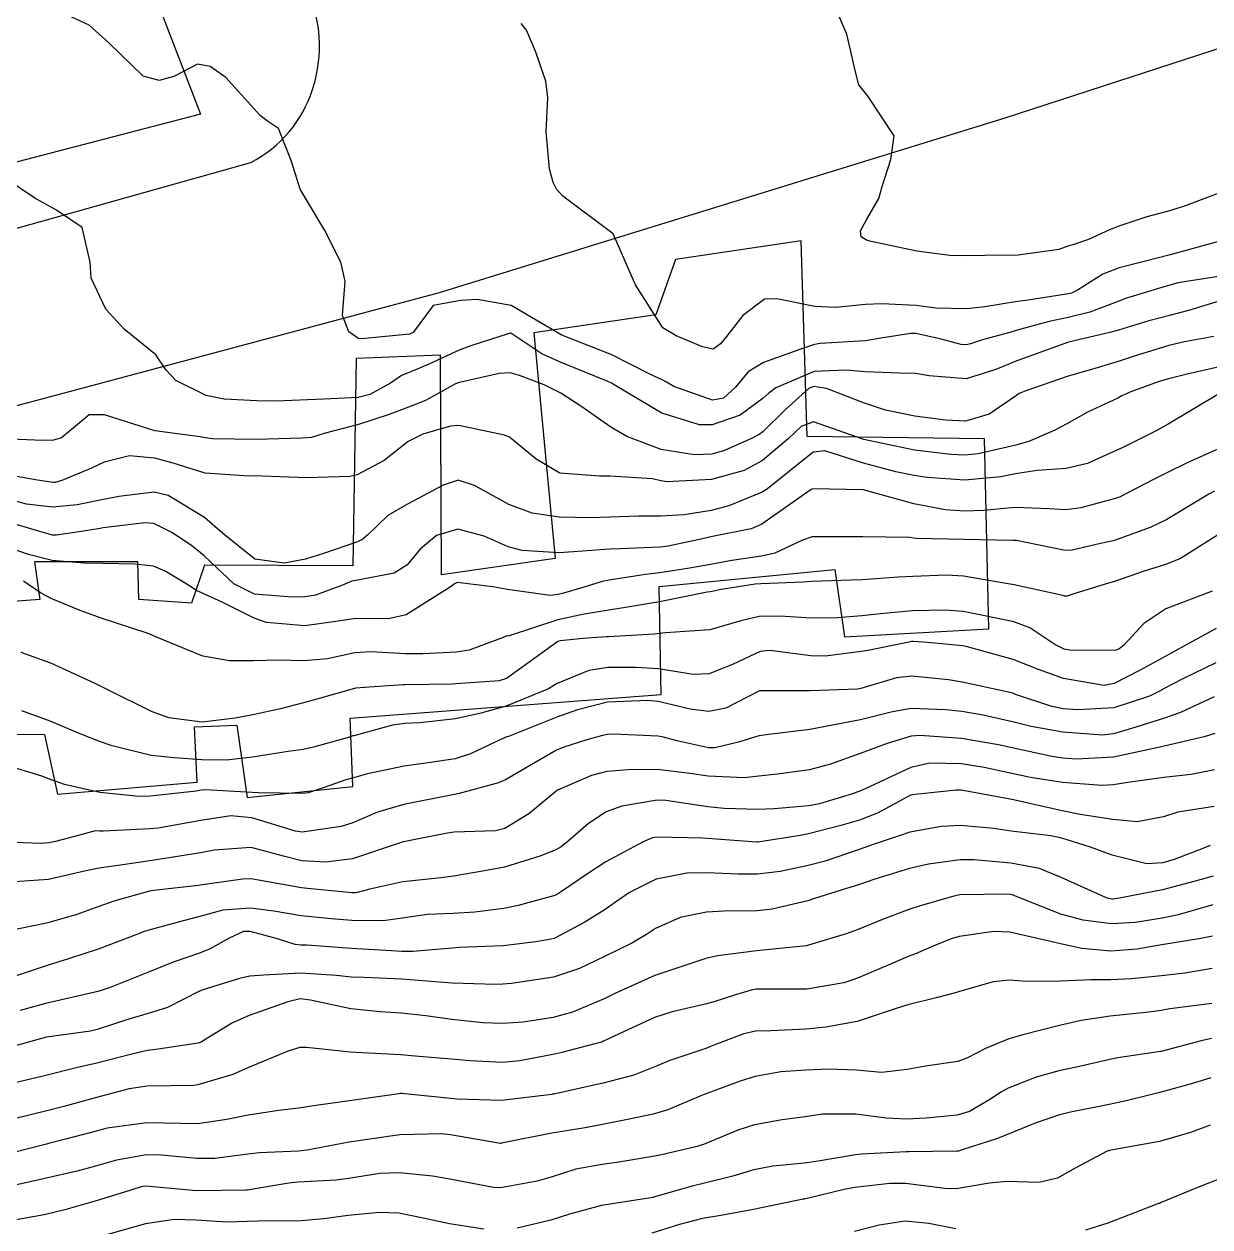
# Model space of a CAD drawing. Header units: metres. Extents: x 307586 to 320046, y 7427249 to 7434250.
# Drawn here: x 319662.25 to 319709.09, y 7429196.4 to 7429243.92 of the extents above; entities that cross this region are included whole.
import ezdxf

# ---------------------------------------------------------------- set-up
doc = ezdxf.new("R2010")
doc.units = ezdxf.units.M
doc.header["$MEASUREMENT"] = 0
for name, color, linetype in [('Curvas de Nivel 1m', 11, 'Continuous'), ('Curvas de Nivel 5m', 15, 'Continuous'), ('Edificações', 30, 'Continuous'), ('Vias Primárias', 230, 'Continuous')]:
    doc.layers.add(name, color=color, linetype=linetype)

msp = doc.modelspace()

# ---------------------------------------------------------------- linework, layer by layer
at = {"layer": 'Curvas de Nivel 1m', "flags": 128}
for points, elevation in [([(319709.552, 7429237.284), (319708.155, 7429236.75), (319707.541, 7429236.55), (319706.603, 7429236.308), (319705.528, 7429235.948), (319705.13, 7429235.791), (319704.299, 7429235.402), (319703.713, 7429235.216), (319703.52, 7429235.152), (319703.118, 7429235.015), (319701.516, 7429234.795), (319700.196, 7429234.773), (319699.516, 7429234.758), (319698.817, 7429234.772), (319697.518, 7429234.95), (319695.705, 7429235.325), (319695.522, 7429235.379), (319695.315, 7429235.512), (319695.286, 7429235.752), (319695.53, 7429236.191), (319696.013, 7429237.03), (319696.149, 7429237.504), (319696.494, 7429238.565), (319696.615, 7429239.5), (319695.588, 7429241.059), (319695.223, 7429241.514), (319695.088, 7429242.028), (319694.746, 7429243.519), (319694.073, 7429245.091)], 873), ([(319709.509, 7429233.955), (319707.843, 7429233.701), (319707.505, 7429233.607), (319707.32, 7429233.556), (319706.751, 7429233.378), (319705.798, 7429233.088), (319705.497, 7429232.975), (319704.351, 7429232.541), (319703.487, 7429232.323), (319702.739, 7429232.167), (319701.479, 7429231.82), (319701.182, 7429231.739), (319700.145, 7429231.453), (319699.64, 7429231.289), (319699.471, 7429231.244), (319699.272, 7429231.264), (319698.473, 7429231.475), (319697.476, 7429231.691), (319697.272, 7429231.696), (319696.091, 7429231.504), (319695.568, 7429231.413), (319695.472, 7429231.404), (319693.696, 7429231.302), (319693.47, 7429231.257), (319693.042, 7429231.11), (319691.463, 7429230.555), (319690.848, 7429230.177), (319690.356, 7429229.571), (319689.885, 7429229.136), (319689.445, 7429229.063), (319687.914, 7429229.603), (319687.621, 7429229.774), (319687.455, 7429229.858), (319686.993, 7429230.08), (319685.465, 7429230.856), (319683.489, 7429231.633), (319683.473, 7429231.638), (319681.49, 7429232.807), (319680.145, 7429233.042), (319679.492, 7429233.002), (319678.407, 7429232.799), (319677.621, 7429231.728), (319677.472, 7429231.662), (319675.724, 7429231.494), (319675.47, 7429231.489), (319675.076, 7429231.754), (319674.831, 7429232.408), (319674.934, 7429233.756), (319674.759, 7429234.509), (319674.138, 7429235.764), (319673.533, 7429236.775), (319673.161, 7429237.397), (319673.034, 7429237.778), (319672.807, 7429238.528), (319672.308, 7429239.789), (319671.865, 7429240.085), (319671.578, 7429240.312), (319670.216, 7429241.814), (319669.599, 7429242.248), (319669.1, 7429242.328), (319668.17, 7429241.841), (319667.591, 7429241.694), (319666.951, 7429241.856), (319665.606, 7429243.179), (319664.823, 7429243.878), (319663.621, 7429244.426)], 871), ([(319709.483, 7429235.341), (319707.517, 7429234.801), (319706.386, 7429234.509), (319705.512, 7429234.284), (319704.863, 7429234.043), (319703.858, 7429233.406), (319703.625, 7429233.285), (319703.501, 7429233.256), (319701.914, 7429233.016), (319701.496, 7429232.952), (319700.196, 7429232.749), (319699.491, 7429232.666), (319698.268, 7429232.701), (319697.492, 7429232.795), (319696.128, 7429232.869), (319695.493, 7429232.835), (319694.296, 7429232.717), (319693.491, 7429232.764), (319691.983, 7429233.066), (319691.495, 7429233.045), (319690.643, 7429232.411), (319690.001, 7429231.575), (319689.76, 7429231.287), (319689.468, 7429231.069), (319689.052, 7429231.169), (319688.003, 7429231.602), (319687.478, 7429231.917), (319686.402, 7429233.621), (319685.523, 7429235.63), (319683.538, 7429237.117), (319683.276, 7429237.39), (319683.151, 7429237.656), (319683.011, 7429238.199), (319682.874, 7429239.66), (319682.934, 7429241.007), (319682.864, 7429241.661), (319682.467, 7429242.811), (319682.1, 7429243.673), (319681.885, 7429243.935)], 872), ([(319709.243, 7429231.576), (319708.082, 7429231.361), (319707.471, 7429231.222), (319706.066, 7429230.785), (319705.465, 7429230.59), (319704.547, 7429230.314), (319703.459, 7429229.99), (319701.815, 7429229.435), (319701.563, 7429229.327), (319701.45, 7429229.249), (319700.377, 7429228.513), (319699.435, 7429228.233), (319698.641, 7429228.266), (319697.437, 7429228.431), (319696.28, 7429228.661), (319695.444, 7429228.948), (319693.947, 7429229.525), (319693.454, 7429229.601), (319693.259, 7429229.533), (319692.312, 7429228.675), (319691.427, 7429227.806), (319691.285, 7429227.702), (319691.005, 7429227.564), (319689.917, 7429227.076), (319689.416, 7429226.933), (319688.73, 7429226.905), (319687.418, 7429227.112), (319686.058, 7429227.624), (319685.428, 7429227.996), (319684.281, 7429228.801), (319683.448, 7429229.342), (319682.79, 7429229.66), (319681.822, 7429230.04), (319681.457, 7429230.138), (319681.023, 7429230.118), (319679.454, 7429229.765), (319679.298, 7429229.702), (319678.111, 7429229.052), (319677.439, 7429228.781), (319676.675, 7429228.497), (319675.428, 7429228.083), (319675.158, 7429228.021), (319674.15, 7429227.763), (319673.602, 7429227.588), (319673.421, 7429227.567), (319673.209, 7429227.562), (319671.42, 7429227.509), (319669.701, 7429227.536), (319669.42, 7429227.569), (319669.204, 7429227.606), (319667.423, 7429227.85), (319665.432, 7429228.479), (319664.822, 7429228.486), (319664.115, 7429227.883), (319663.731, 7429227.576), (319663.419, 7429227.487), (319662.99, 7429227.468), (319661.419, 7429227.53)], 869), ([(319709.463, 7429230.374), (319708.189, 7429230.088), (319707.458, 7429229.898), (319707.05, 7429229.781), (319705.97, 7429229.385), (319705.614, 7429229.226), (319705.449, 7429229.144), (319704.259, 7429228.584), (319703.434, 7429228.131), (319702.97, 7429227.876), (319701.941, 7429227.432), (319701.421, 7429227.282), (319699.932, 7429226.941), (319699.417, 7429226.885), (319698.859, 7429226.91), (319697.419, 7429227.086), (319695.423, 7429227.51), (319693.433, 7429228.207), (319692.944, 7429228.023), (319692.444, 7429227.545), (319691.414, 7429226.682), (319690.701, 7429226.277), (319689.406, 7429225.923), (319687.636, 7429225.837), (319687.406, 7429225.875), (319687.071, 7429225.948), (319685.407, 7429226.058), (319684.982, 7429226.06), (319683.408, 7429226.171), (319682.473, 7429226.724), (319681.422, 7429227.597), (319681.232, 7429227.682), (319679.428, 7429228.062), (319679.101, 7429228.031), (319678.001, 7429227.721), (319677.42, 7429227.427), (319676.472, 7429226.679), (319675.406, 7429226.107), (319675.118, 7429226.041), (319673.405, 7429225.987), (319671.673, 7429226.064), (319671.406, 7429226.072), (319671.145, 7429226.063), (319669.407, 7429226.182), (319668.142, 7429226.571), (319667.412, 7429226.772), (319666.414, 7429226.859), (319665.41, 7429226.611), (319664.914, 7429226.369), (319663.741, 7429225.887), (319663.479, 7429225.812), (319663.402, 7429225.808), (319662.789, 7429225.899), (319661.603, 7429226.115)], 868), ([(319709.397, 7429229.285), (319707.44, 7429228.11), (319706.967, 7429227.845), (319706.046, 7429227.384), (319705.625, 7429227.183), (319705.42, 7429227.085), (319704.257, 7429226.559), (319703.412, 7429226.363), (319702.273, 7429226.288), (319701.41, 7429226.153), (319700.828, 7429226.027), (319699.407, 7429225.898), (319697.929, 7429226.003), (319697.409, 7429226.084), (319696.68, 7429226.228), (319695.414, 7429226.575), (319693.885, 7429227.059), (319693.418, 7429227.006), (319691.611, 7429225.557), (319691.402, 7429225.424), (319690.084, 7429224.885), (319689.394, 7429224.7), (319688.323, 7429224.526), (319687.392, 7429224.475), (319686.535, 7429224.475), (319685.391, 7429224.444), (319684.611, 7429224.417), (319683.391, 7429224.433), (319682.317, 7429224.591), (319681.396, 7429224.943), (319680.044, 7429225.694), (319679.405, 7429225.902), (319678.804, 7429225.709), (319677.395, 7429224.949), (319676.626, 7429224.502), (319675.827, 7429223.746), (319675.589, 7429223.538), (319675.378, 7429223.449), (319674.118, 7429223.016), (319673.368, 7429222.786), (319672.531, 7429222.617), (319671.368, 7429222.779), (319670.094, 7429223.813), (319669.382, 7429224.42), (319667.943, 7429225.294), (319667.397, 7429225.429), (319666.001, 7429225.257), (319665.392, 7429225.132), (319664.346, 7429224.923), (319663.387, 7429224.833), (319662.348, 7429224.946), (319661.392, 7429225.218)], 867), ([(319709.43, 7429227.144), (319708.189, 7429226.591), (319707.415, 7429226.204), (319706.861, 7429225.923), (319705.826, 7429225.386), (319705.543, 7429225.247), (319705.401, 7429225.194), (319703.997, 7429224.804), (319703.396, 7429224.727), (319702.748, 7429224.772), (319701.397, 7429224.821), (319700.142, 7429224.706), (319699.395, 7429224.67), (319698.651, 7429224.727), (319697.398, 7429224.97), (319695.444, 7429225.51), (319695.403, 7429225.522), (319693.403, 7429225.554), (319693.343, 7429225.531), (319691.389, 7429224.165), (319690.968, 7429223.984), (319689.384, 7429223.659), (319689.043, 7429223.585), (319687.696, 7429223.288), (319687.377, 7429223.248), (319685.813, 7429223.189), (319685.376, 7429223.169), (319683.949, 7429223.07), (319683.374, 7429223.029), (319681.921, 7429223.126), (319681.377, 7429223.268), (319680.431, 7429223.69), (319679.386, 7429223.968), (319678.54, 7429223.713), (319677.908, 7429223.189), (319677.365, 7429222.548), (319676.871, 7429222.224), (319675.356, 7429221.943), (319675.203, 7429221.904), (319674.834, 7429221.755), (319673.757, 7429221.358), (319673.348, 7429221.292), (319672.854, 7429221.284), (319671.349, 7429221.398), (319670.533, 7429221.808), (319669.364, 7429222.914), (319668.862, 7429223.322), (319668.088, 7429223.839), (319667.378, 7429224.185), (319667.021, 7429224.211), (319665.375, 7429224.011), (319665.252, 7429223.994), (319664.525, 7429223.878), (319663.536, 7429223.723), (319663.371, 7429223.731), (319663.242, 7429223.762), (319662.788, 7429223.899), (319661.379, 7429224.319)], 866), ([(319709.387, 7429223.728), (319708.782, 7429223.349), (319707.927, 7429222.809), (319707.371, 7429222.581), (319706.458, 7429222.287), (319705.361, 7429221.917), (319704.957, 7429221.796), (319703.719, 7429221.406), (319703.449, 7429221.312), (319703.352, 7429221.313), (319703.279, 7429221.338), (319702.98, 7429221.416), (319701.358, 7429221.764), (319700.964, 7429221.838), (319699.363, 7429222.106), (319698.684, 7429222.149), (319697.362, 7429222.101), (319696.787, 7429222.07), (319695.36, 7429221.964), (319694.921, 7429221.953), (319693.358, 7429221.893), (319693.026, 7429221.867), (319691.357, 7429221.804), (319691.129, 7429221.789), (319689.791, 7429221.576), (319689.425, 7429221.507), (319689.352, 7429221.488), (319689.24, 7429221.47), (319687.348, 7429221.1), (319686.089, 7429220.879), (319685.344, 7429220.764), (319684.375, 7429220.608), (319683.34, 7429220.382), (319681.407, 7429219.752), (319681.333, 7429219.735), (319681.282, 7429219.732), (319681.177, 7429219.682), (319679.83, 7429219.191), (319679.324, 7429219.104), (319678.003, 7429219.04), (319677.323, 7429219.044), (319675.951, 7429219.116), (319675.323, 7429219.074), (319674.242, 7429218.838), (319673.318, 7429218.761), (319672.307, 7429218.796), (319671.317, 7429218.769), (319670.364, 7429218.762), (319669.32, 7429218.943), (319667.481, 7429219.698), (319667.332, 7429219.769), (319667.109, 7429219.852), (319665.339, 7429220.442), (319664.465, 7429220.756), (319663.346, 7429221.212), (319662.906, 7429221.454), (319662.229, 7429221.907)], 864), ([(319709.184, 7429221.515), (319708.729, 7429221.349), (319707.347, 7429220.811), (319706.477, 7429220.243), (319705.697, 7429219.386), (319705.49, 7429219.228), (319705.33, 7429219.178), (319703.554, 7429219.183), (319703.33, 7429219.226), (319702.97, 7429219.415), (319701.981, 7429220.072), (319701.342, 7429220.301), (319700.264, 7429220.531), (319699.345, 7429220.713), (319698.647, 7429220.771), (319697.345, 7429220.736), (319696.213, 7429220.633), (319695.343, 7429220.535), (319694.4, 7429220.462), (319693.342, 7429220.443), (319692.312, 7429220.515), (319691.343, 7429220.528), (319690.561, 7429220.347), (319689.337, 7429219.982), (319687.592, 7429219.863), (319687.335, 7429219.838), (319687.134, 7429219.813), (319685.334, 7429219.711), (319685.258, 7429219.706), (319684.333, 7429219.64), (319683.423, 7429219.557), (319683.331, 7429219.523), (319682.245, 7429218.74), (319681.309, 7429218.071), (319681.019, 7429217.971), (319679.305, 7429217.849), (319679.162, 7429217.845), (319677.304, 7429217.818), (319677.221, 7429217.814), (319676.067, 7429217.742), (319675.363, 7429217.689), (319675.302, 7429217.674), (319673.82, 7429217.243), (319673.296, 7429217.1), (319672.378, 7429216.868), (319671.291, 7429216.635), (319670.597, 7429216.5), (319669.288, 7429216.337), (319667.965, 7429216.515), (319667.292, 7429216.768), (319665.531, 7429217.637), (319665.302, 7429217.755), (319665.067, 7429217.872), (319663.315, 7429218.669), (319662.132, 7429219.096)], 863), ([(319709.34, 7429220.042), (319708.092, 7429219.359), (319707.326, 7429218.938), (319706.312, 7429218.381), (319705.31, 7429217.863), (319704.91, 7429217.793), (319703.313, 7429218.064), (319702.319, 7429218.424), (319701.324, 7429218.816), (319699.459, 7429219.33), (319699.331, 7429219.352), (319697.936, 7429219.481), (319697.371, 7429219.527), (319697.333, 7429219.525), (319697.3, 7429219.524), (319697.145, 7429219.492), (319695.646, 7429219.189), (319695.327, 7429219.132), (319693.9, 7429218.949), (319693.324, 7429218.957), (319691.71, 7429219.171), (319691.326, 7429219.129), (319690.257, 7429218.632), (319689.313, 7429218.25), (319688.674, 7429218.228), (319687.315, 7429218.447), (319686.435, 7429218.5), (319685.316, 7429218.498), (319684.565, 7429218.387), (319683.306, 7429217.865), (319683.174, 7429217.783), (319682.966, 7429217.655), (319681.296, 7429216.971), (319680.293, 7429216.69), (319679.291, 7429216.466), (319677.88, 7429216.312), (319677.289, 7429216.291), (319676.799, 7429216.224), (319675.283, 7429215.804), (319675.239, 7429215.794), (319675.104, 7429215.752), (319673.687, 7429215.358), (319673.278, 7429215.266), (319672.684, 7429215.186), (319671.275, 7429214.963), (319670.25, 7429214.833), (319669.268, 7429214.85), (319668.18, 7429214.925), (319667.271, 7429215.023), (319665.731, 7429215.411), (319665.278, 7429215.559), (319664.467, 7429215.878), (319663.288, 7429216.38), (319662.167, 7429216.782)], 862), ([(319709.326, 7429218.689), (319708.017, 7429218.056), (319707.308, 7429217.689), (319707.099, 7429217.57), (319706.71, 7429217.369), (319705.298, 7429216.911), (319703.878, 7429216.824), (319703.298, 7429216.873), (319702.846, 7429216.964), (319701.412, 7429217.438), (319701.304, 7429217.481), (319701.251, 7429217.494), (319699.31, 7429217.923), (319698.764, 7429218.015), (319697.313, 7429218.161), (319696.713, 7429218.095), (319695.305, 7429217.668), (319695.174, 7429217.642), (319693.304, 7429217.576), (319693.26, 7429217.574), (319691.303, 7429217.573), (319691.274, 7429217.56), (319689.971, 7429216.899), (319689.295, 7429216.759), (319688.567, 7429216.858), (319687.298, 7429217.151), (319686.884, 7429217.199), (319685.298, 7429217.125), (319684.11, 7429216.827), (319683.292, 7429216.536), (319681.384, 7429215.778), (319681.284, 7429215.742), (319681.239, 7429215.725), (319681.134, 7429215.681), (319679.884, 7429215.087), (319679.275, 7429214.897), (319678.304, 7429214.741), (319677.272, 7429214.604), (319675.819, 7429214.295), (319675.267, 7429214.147), (319674.962, 7429214.057), (319674.101, 7429213.762), (319673.473, 7429213.554), (319673.259, 7429213.523), (319671.507, 7429213.549), (319671.259, 7429213.567), (319669.406, 7429213.664), (319669.251, 7429213.651), (319669.049, 7429213.62), (319667.249, 7429213.422), (319666.799, 7429213.405), (319665.25, 7429213.561), (319663.853, 7429213.884), (319663.256, 7429214.091), (319662.951, 7429214.201), (319661.265, 7429214.717)], 861), ([(319709.291, 7429215.898), (319708.866, 7429215.765), (319707.283, 7429215.388), (319707.18, 7429215.362), (319705.279, 7429214.962), (319703.802, 7429214.88), (319703.278, 7429214.92), (319702.851, 7429214.988), (319701.282, 7429215.325), (319700.737, 7429215.445), (319699.285, 7429215.699), (319697.629, 7429215.819), (319697.286, 7429215.788), (319696.337, 7429215.494), (319695.279, 7429215.097), (319694.109, 7429214.687), (319693.272, 7429214.457), (319692.008, 7429214.287), (319691.269, 7429214.201), (319690.692, 7429214.142), (319689.269, 7429214.201), (319688.545, 7429214.312), (319687.272, 7429214.467), (319686.114, 7429214.46), (319685.271, 7429214.39), (319684.668, 7429214.237), (319683.328, 7429213.649), (319683.289, 7429213.623), (319683.262, 7429213.605), (319682.194, 7429212.721), (319681.24, 7429212.146), (319680.869, 7429212.053), (319679.237, 7429211.99), (319678.98, 7429211.96), (319677.762, 7429211.715), (319677.324, 7429211.627), (319677.232, 7429211.608), (319677.072, 7429211.563), (319675.225, 7429210.948), (319674.177, 7429210.807), (319673.224, 7429210.867), (319672.496, 7429211.052), (319671.229, 7429211.388), (319669.756, 7429211.286), (319669.226, 7429211.178), (319668.061, 7429210.995), (319667.223, 7429210.868), (319666.056, 7429210.692), (319665.22, 7429210.577), (319664.642, 7429210.453), (319663.215, 7429210.12), (319661.293, 7429209.998)], 859), ([(319709.274, 7429214.463), (319708.349, 7429214.272), (319707.271, 7429214.149), (319705.843, 7429213.956), (319705.268, 7429213.866), (319704.824, 7429213.838), (319703.268, 7429213.958), (319702.001, 7429214.16), (319701.272, 7429214.318), (319700.169, 7429214.556), (319699.275, 7429214.688), (319698.031, 7429214.716), (319697.274, 7429214.554), (319695.468, 7429213.71), (319695.264, 7429213.615), (319695.189, 7429213.585), (319694.977, 7429213.513), (319693.672, 7429213.111), (319693.255, 7429213.032), (319691.881, 7429212.923), (319691.253, 7429212.894), (319689.901, 7429212.926), (319689.254, 7429212.992), (319687.607, 7429213.247), (319687.258, 7429213.255), (319685.859, 7429213.016), (319685.25, 7429212.793), (319684.544, 7429212.336), (319683.737, 7429211.645), (319683.461, 7429211.417), (319683.229, 7429211.287), (319682.62, 7429211.053), (319681.222, 7429210.614), (319680.445, 7429210.464), (319679.218, 7429210.256), (319678.733, 7429210.19), (319677.216, 7429210.031), (319675.912, 7429209.74), (319675.362, 7429209.597), (319675.211, 7429209.592), (319673.442, 7429209.768), (319673.213, 7429209.798), (319671.518, 7429210.098), (319671.216, 7429210.148), (319670.882, 7429210.138), (319669.214, 7429209.898), (319669.145, 7429209.889), (319668.549, 7429209.827), (319667.36, 7429209.69), (319667.21, 7429209.659), (319665.801, 7429209.264), (319665.201, 7429209.057), (319664.334, 7429208.74), (319663.191, 7429208.412), (319662.759, 7429208.327), (319661.184, 7429208.004)], 858), ([(319709.258, 7429213.013), (319707.824, 7429212.785), (319707.252, 7429212.606), (319706.219, 7429212.405), (319705.25, 7429212.497), (319703.961, 7429212.694), (319703.254, 7429212.835), (319701.448, 7429213.25), (319701.261, 7429213.284), (319700.412, 7429213.449), (319699.265, 7429213.651), (319699.073, 7429213.654), (319697.446, 7429213.478), (319697.288, 7429213.455), (319697.262, 7429213.45), (319695.994, 7429212.756), (319695.247, 7429212.468), (319694.509, 7429212.253), (319693.239, 7429211.926), (319692.909, 7429211.864), (319691.234, 7429211.602), (319691.193, 7429211.601), (319689.235, 7429211.747), (319689.057, 7429211.76), (319687.236, 7429211.792), (319687.07, 7429211.767), (319686.702, 7429211.608), (319685.225, 7429210.82), (319684.503, 7429210.354), (319683.479, 7429209.647), (319683.319, 7429209.541), (319683.211, 7429209.493), (319681.772, 7429209.103), (319681.202, 7429208.983), (319680.061, 7429208.831), (319679.199, 7429208.78), (319678.171, 7429208.737), (319677.196, 7429208.598), (319676.432, 7429208.494), (319675.194, 7429208.506), (319674.386, 7429208.568), (319673.197, 7429208.688), (319672.116, 7429208.869), (319671.201, 7429208.998), (319670.098, 7429208.913), (319669.196, 7429208.665), (319668.532, 7429208.488), (319667.187, 7429208.121), (319666.975, 7429208.054), (319666.434, 7429207.851), (319665.178, 7429207.378), (319664.052, 7429207.004), (319663.171, 7429206.733), (319661.384, 7429206.135)], 857), ([(319709.104, 7429211.472), (319708.817, 7429211.344), (319707.674, 7429210.91), (319707.227, 7429210.785), (319706.601, 7429210.743), (319705.23, 7429211.084), (319704.379, 7429211.399), (319703.238, 7429211.764), (319702.802, 7429211.854), (319701.242, 7429212.04), (319700.551, 7429212.139), (319699.245, 7429212.263), (319698.488, 7429212.224), (319697.241, 7429211.989), (319696.858, 7429211.867), (319695.785, 7429211.502), (319695.231, 7429211.315), (319693.896, 7429210.853), (319693.224, 7429210.672), (319692.123, 7429210.447), (319691.221, 7429210.337), (319690.456, 7429210.332), (319689.221, 7429210.382), (319688.434, 7429210.375), (319687.218, 7429210.139), (319686.164, 7429209.616), (319685.608, 7429209.223), (319685.203, 7429208.938), (319684.396, 7429208.437), (319683.185, 7429207.797), (319683.074, 7429207.762), (319682.471, 7429207.661), (319681.181, 7429207.507), (319679.444, 7429207.433), (319679.18, 7429207.414), (319677.614, 7429207.28), (319677.179, 7429207.282), (319676.76, 7429207.307), (319675.179, 7429207.397), (319673.42, 7429207.528), (319673.181, 7429207.537), (319672.96, 7429207.552), (319672.257, 7429207.784), (319671.187, 7429208.076), (319670.923, 7429208.067), (319670.347, 7429207.808), (319669.606, 7429207.388), (319669.177, 7429207.218), (319668.139, 7429206.864), (319667.169, 7429206.469), (319665.659, 7429205.863), (319665.295, 7429205.734), (319665.16, 7429205.694), (319663.68, 7429205.36), (319663.153, 7429205.238), (319662.099, 7429204.955)], 856), ([(319709.21, 7429209.119), (319707.831, 7429208.727), (319707.201, 7429208.597), (319706.146, 7429208.428), (319705.198, 7429208.371), (319704.084, 7429208.517), (319703.203, 7429208.762), (319701.478, 7429209.436), (319701.295, 7429209.52), (319701.214, 7429209.539), (319701.11, 7429209.545), (319699.213, 7429209.514), (319699.165, 7429209.509), (319698.981, 7429209.462), (319697.609, 7429209.074), (319697.205, 7429208.941), (319696.155, 7429208.54), (319695.192, 7429208.149), (319694.728, 7429207.977), (319693.234, 7429207.529), (319693.198, 7429207.515), (319693.163, 7429207.51), (319691.18, 7429207.306), (319689.637, 7429207.116), (319689.177, 7429206.999), (319688.111, 7429206.653), (319687.17, 7429206.338), (319685.585, 7429205.624), (319685.161, 7429205.41), (319683.912, 7429204.886), (319683.153, 7429204.679), (319681.972, 7429204.489), (319681.15, 7429204.433), (319680.375, 7429204.464), (319679.152, 7429204.596), (319678.125, 7429204.738), (319677.154, 7429204.85), (319676.318, 7429204.896), (319675.156, 7429205.012), (319673.562, 7429205.363), (319673.159, 7429205.407), (319672.673, 7429205.295), (319671.147, 7429204.748), (319670.485, 7429204.464), (319669.432, 7429203.817), (319669.252, 7429203.699), (319669.131, 7429203.661), (319667.547, 7429203.418), (319667.128, 7429203.366), (319666.507, 7429203.23), (319665.123, 7429202.874), (319664.315, 7429202.684), (319663.118, 7429202.387), (319661.166, 7429201.919)], 854), ([(319709.191, 7429207.883), (319708.737, 7429207.798), (319707.186, 7429207.541), (319707.033, 7429207.515), (319706.214, 7429207.375), (319705.182, 7429207.288), (319704.031, 7429207.402), (319703.185, 7429207.58), (319702.961, 7429207.639), (319701.192, 7429208.048), (319700.562, 7429208.077), (319699.189, 7429207.873), (319698.866, 7429207.785), (319698.094, 7429207.471), (319697.464, 7429207.193), (319697.179, 7429207.08), (319696.471, 7429206.786), (319695.17, 7429206.232), (319694.635, 7429206.048), (319693.166, 7429205.788), (319691.403, 7429205.794), (319691.165, 7429205.787), (319690.973, 7429205.754), (319690.349, 7429205.568), (319689.453, 7429205.284), (319689.159, 7429205.203), (319687.849, 7429204.9), (319687.154, 7429204.668), (319685.361, 7429203.843), (319685.144, 7429203.734), (319685.071, 7429203.703), (319684.803, 7429203.633), (319683.491, 7429203.293), (319683.136, 7429203.214), (319681.835, 7429202.966), (319681.131, 7429202.898), (319679.866, 7429202.959), (319679.133, 7429203.024), (319677.701, 7429203.147), (319677.135, 7429203.194), (319675.604, 7429203.275), (319675.136, 7429203.301), (319673.413, 7429203.493), (319673.139, 7429203.487), (319672.716, 7429203.355), (319671.122, 7429202.694), (319670.5, 7429202.425), (319669.115, 7429202.008), (319668.947, 7429201.989), (319667.114, 7429201.965), (319666.399, 7429201.851), (319665.109, 7429201.508), (319663.826, 7429201.163), (319663.104, 7429200.975), (319661.856, 7429200.664)], 853), ([(319709.176, 7429206.613), (319708.103, 7429206.422), (319707.172, 7429206.315), (319706, 7429206.207), (319705.171, 7429206.163), (319704.406, 7429206.162), (319703.17, 7429206.109), (319701.832, 7429206.093), (319701.17, 7429206.142), (319700.536, 7429206.08), (319699.165, 7429205.683), (319698.993, 7429205.633), (319698.333, 7429205.468), (319697.16, 7429205.179), (319696.697, 7429205.025), (319695.153, 7429204.52), (319693.921, 7429204.293), (319693.15, 7429204.216), (319691.75, 7429204.152), (319691.149, 7429204.129), (319690.686, 7429204.026), (319689.5, 7429203.576), (319689.244, 7429203.476), (319689.141, 7429203.437), (319687.757, 7429202.97), (319687.13, 7429202.71), (319686.337, 7429202.399), (319685.12, 7429202.079), (319684.753, 7429201.999), (319683.175, 7429201.649), (319683.124, 7429201.639), (319683.097, 7429201.634), (319681.11, 7429201.4), (319679.361, 7429201.447), (319679.111, 7429201.476), (319677.163, 7429201.669), (319677.112, 7429201.67), (319677.053, 7429201.662), (319675.109, 7429201.382), (319673.688, 7429201.183), (319673.106, 7429201.097), (319672.319, 7429200.995), (319671.103, 7429200.81), (319670.264, 7429200.646), (319669.099, 7429200.476), (319668.446, 7429200.48), (319667.1, 7429200.518), (319665.53, 7429200.296), (319665.096, 7429200.186), (319664.846, 7429200.122), (319663.939, 7429199.882), (319663.274, 7429199.704), (319663.089, 7429199.657), (319661.693, 7429199.301)], 852), ([(319709.162, 7429205.233), (319707.504, 7429205.012), (319707.159, 7429204.954), (319706.674, 7429204.884), (319705.156, 7429204.727), (319704.005, 7429204.551), (319703.152, 7429204.354), (319701.702, 7429203.985), (319701.147, 7429203.826), (319700.233, 7429203.449), (319699.515, 7429203.078), (319699.135, 7429202.929), (319697.852, 7429202.753), (319697.13, 7429202.625), (319696.118, 7429202.505), (319695.129, 7429202.588), (319694.016, 7429202.635), (319693.129, 7429202.593), (319692.148, 7429202.524), (319691.125, 7429202.34), (319690.533, 7429202.154), (319689.114, 7429201.634), (319689.075, 7429201.618), (319688.989, 7429201.581), (319687.68, 7429201.022), (319687.105, 7429200.851), (319686.149, 7429200.66), (319685.101, 7429200.447), (319684.417, 7429200.32), (319683.097, 7429200.101), (319681.116, 7429199.703), (319681.093, 7429199.698), (319681.073, 7429199.701), (319679.096, 7429200.032), (319678.726, 7429200.074), (319677.096, 7429200.034), (319675.093, 7429199.75), (319673.428, 7429199.426), (319673.087, 7429199.391), (319671.548, 7429199.331), (319671.085, 7429199.28), (319669.788, 7429199.107), (319669.082, 7429199.099), (319667.679, 7429199.239), (319667.084, 7429199.246), (319665.903, 7429199.035), (319665.077, 7429198.802), (319664.347, 7429198.604), (319663.069, 7429198.312), (319662.727, 7429198.236), (319661.282, 7429197.917)], 851), ([(319709.127, 7429202.285), (319708.401, 7429202.07), (319707.118, 7429201.707), (319706.843, 7429201.639), (319705.779, 7429201.38), (319705.111, 7429201.23), (319703.579, 7429200.935), (319703.107, 7429200.818), (319702.185, 7429200.505), (319701.099, 7429200.055), (319700.661, 7429199.881), (319699.343, 7429199.457), (319699.154, 7429199.397), (319699.092, 7429199.392), (319697.2, 7429199.371), (319697.091, 7429199.369), (319695.323, 7429199.273), (319695.089, 7429199.248), (319693.615, 7429198.994), (319693.084, 7429198.925), (319691.826, 7429198.805), (319691.079, 7429198.655), (319690.242, 7429198.402), (319689.071, 7429198.116), (319688.647, 7429198.006), (319687.206, 7429197.599), (319687.097, 7429197.566), (319687.063, 7429197.558), (319687.007, 7429197.545), (319685.059, 7429197.244), (319683.798, 7429196.9), (319683.053, 7429196.672), (319681.727, 7429196.347)], 849), ([(319709.104, 7429200.424), (319708.318, 7429200.131), (319707.097, 7429199.779), (319705.118, 7429199.414), (319705.093, 7429199.409), (319705.078, 7429199.406), (319705.029, 7429199.391), (319703.766, 7429198.72), (319703.077, 7429198.328), (319702.34, 7429198.155), (319701.074, 7429198.197), (319700.386, 7429198.134), (319699.07, 7429197.906), (319698.621, 7429197.913), (319697.072, 7429198.114), (319696.442, 7429198.119), (319695.07, 7429197.956), (319694.695, 7429197.888), (319693.189, 7429197.529), (319693.089, 7429197.504), (319693.063, 7429197.498), (319693.025, 7429197.493), (319691.058, 7429197.082), (319689.775, 7429196.854), (319689.054, 7429196.737), (319688.141, 7429196.5), (319687.048, 7429196.152)], 848), ([(319709.928, 7429198.484), (319709.075, 7429198.137), (319708.506, 7429197.912), (319707.17, 7429197.359), (319707.093, 7429197.33), (319707.063, 7429197.319), (319706.995, 7429197.294), (319705.055, 7429196.55), (319704.177, 7429196.273)], 847), ([(319680.418, 7429196.318), (319679.051, 7429196.525), (319678.021, 7429196.743), (319677.055, 7429196.947), (319676.295, 7429196.971), (319675.054, 7429196.85), (319674.09, 7429196.722), (319673.052, 7429196.631), (319671.907, 7429196.642), (319671.051, 7429196.609), (319670.265, 7429196.593), (319669.051, 7429196.671), (319668.187, 7429196.693), (319667.05, 7429196.528), (319665.177, 7429196.001)], 849), ([(319699.052, 7429196.328), (319697.984, 7429196.541), (319697.054, 7429196.626), (319696.029, 7429196.471), (319695.05, 7429196.222)], 847)]:
    msp.add_lwpolyline(points, dxfattribs=dict(at, elevation=elevation))
at = {"layer": 'Curvas de Nivel 5m', "flags": 128}
for points, elevation in [([(319709.498, 7429232.99), (319708.251, 7429232.6), (319707.488, 7429232.408), (319706.673, 7429232.19), (319705.479, 7429231.826), (319705.14, 7429231.732), (319703.723, 7429231.408), (319703.525, 7429231.357), (319703.472, 7429231.343), (319703.362, 7429231.302), (319701.465, 7429230.613), (319700.636, 7429230.273), (319699.457, 7429229.907), (319698.002, 7429230.025), (319697.459, 7429230.114), (319696.826, 7429230.13), (319695.46, 7429230.181), (319694.726, 7429230.252), (319693.46, 7429230.192), (319691.942, 7429229.553), (319691.666, 7429229.34), (319691.447, 7429229.134), (319690.538, 7429228.467), (319689.431, 7429228.088), (319688.928, 7429228.09), (319687.437, 7429228.551), (319685.623, 7429229.628), (319685.454, 7429229.731), (319685.279, 7429229.807), (319683.462, 7429230.543), (319682.699, 7429230.895), (319681.512, 7429231.679), (319681.473, 7429231.703), (319681.448, 7429231.706), (319681.373, 7429231.681), (319679.939, 7429231.224), (319679.466, 7429231.047), (319678.211, 7429230.47), (319677.457, 7429230.16), (319677.155, 7429230.034), (319676.728, 7429229.737), (319675.909, 7429229.283), (319675.444, 7429229.169), (319674.105, 7429229.102), (319673.442, 7429229.068), (319672.208, 7429229.022), (319671.441, 7429229.031), (319670.156, 7429229.099), (319669.444, 7429229.245), (319668.241, 7429229.838), (319667.864, 7429230.251), (319667.463, 7429230.855), (319666.208, 7429231.863), (319665.481, 7429232.652), (319664.898, 7429233.876), (319664.863, 7429234.516), (319664.553, 7429235.88), (319663.53, 7429236.573), (319662.672, 7429237.041), (319661.542, 7429237.803)], 870), ([(319709.274, 7429225.472), (319709.049, 7429225.345), (319707.393, 7429224.353), (319706.735, 7429224.031), (319705.384, 7429223.543), (319705.266, 7429223.509), (319704.767, 7429223.396), (319703.65, 7429223.136), (319703.379, 7429223.122), (319701.833, 7429223.433), (319701.456, 7429223.512), (319701.384, 7429223.519), (319701.309, 7429223.515), (319699.384, 7429223.56), (319697.494, 7429223.598), (319697.384, 7429223.613), (319697.24, 7429223.636), (319695.384, 7429223.66), (319695.23, 7429223.666), (319693.384, 7429223.663), (319693.001, 7429223.536), (319691.91, 7429223.017), (319691.373, 7429222.897), (319690.214, 7429222.728), (319689.368, 7429222.573), (319688.54, 7429222.418), (319687.362, 7429222.245), (319686.799, 7429222.178), (319685.358, 7429221.955), (319685.092, 7429221.898), (319684.288, 7429221.641), (319683.559, 7429221.439), (319683.35, 7429221.389), (319683.038, 7429221.343), (319681.352, 7429221.583), (319680.77, 7429221.686), (319679.355, 7429221.853), (319679.249, 7429221.807), (319679.128, 7429221.703), (319677.341, 7429220.582), (319676.649, 7429220.428), (319675.34, 7429220.43), (319674.757, 7429220.337), (319673.337, 7429220.151), (319671.827, 7429220.282), (319671.339, 7429220.445), (319670.075, 7429221.083), (319669.349, 7429221.408), (319669.061, 7429221.536), (319668.614, 7429221.831), (319667.822, 7429222.307), (319667.359, 7429222.497), (319666.642, 7429222.576), (319665.36, 7429222.607), (319664.622, 7429222.616), (319663.361, 7429222.732), (319662.425, 7429222.965), (319661.367, 7429223.327)], 865), ([(319709.259, 7429217.341), (319707.935, 7429216.716), (319707.294, 7429216.498), (319705.997, 7429216.086), (319705.288, 7429215.876), (319704.854, 7429215.827), (319703.288, 7429215.944), (319702.031, 7429216.17), (319701.292, 7429216.354), (319700.13, 7429216.617), (319699.296, 7429216.759), (319698.664, 7429216.834), (319697.297, 7429216.882), (319696.55, 7429216.752), (319695.292, 7429216.434), (319694.522, 7429216.287), (319693.288, 7429216.054), (319691.563, 7429215.834), (319691.285, 7429215.794), (319691.104, 7429215.743), (319690.53, 7429215.568), (319689.538, 7429215.32), (319689.28, 7429215.325), (319688.1, 7429215.592), (319687.45, 7429215.764), (319687.285, 7429215.793), (319685.528, 7429215.87), (319685.285, 7429215.858), (319685.1, 7429215.817), (319684.474, 7429215.638), (319683.569, 7429215.358), (319683.279, 7429215.228), (319682.222, 7429214.615), (319681.267, 7429214.062), (319680.998, 7429213.95), (319680.068, 7429213.692), (319679.433, 7429213.526), (319679.26, 7429213.489), (319677.776, 7429213.194), (319677.253, 7429213.082), (319676.206, 7429212.779), (319675.242, 7429212.367), (319674.777, 7429212.217), (319673.236, 7429211.994), (319672.978, 7429212.033), (319671.244, 7429212.561), (319670.413, 7429212.636), (319669.239, 7429212.46), (319667.555, 7429212.156), (319667.236, 7429212.122), (319665.395, 7429212.029), (319665.235, 7429212.039), (319665.062, 7429212.045), (319664.442, 7429211.878), (319663.495, 7429211.622), (319663.23, 7429211.57), (319662.883, 7429211.549), (319661.23, 7429211.618)], 860), ([(319709.222, 7429210.253), (319708.505, 7429210.062), (319707.216, 7429209.716), (319705.519, 7429209.385), (319705.256, 7429209.346), (319705.212, 7429209.342), (319705.029, 7429209.392), (319703.221, 7429210.202), (319702.354, 7429210.553), (319701.226, 7429210.774), (319699.777, 7429210.905), (319699.227, 7429210.901), (319697.971, 7429210.727), (319697.224, 7429210.554), (319695.86, 7429210.141), (319695.217, 7429209.916), (319694.911, 7429209.818), (319693.928, 7429209.523), (319693.396, 7429209.342), (319693.209, 7429209.286), (319691.802, 7429208.953), (319691.203, 7429208.89), (319689.899, 7429208.877), (319689.202, 7429208.833), (319688.169, 7429208.619), (319687.192, 7429208.185), (319686.841, 7429207.953), (319686.257, 7429207.614), (319685.177, 7429207.083), (319684.197, 7429206.615), (319683.169, 7429206.264), (319681.511, 7429206.019), (319681.166, 7429205.986), (319680.867, 7429205.981), (319679.166, 7429206.035), (319678.814, 7429206.056), (319677.168, 7429206.187), (319675.675, 7429206.25), (319675.168, 7429206.27), (319674.589, 7429206.336), (319673.169, 7429206.421), (319671.718, 7429206.342), (319671.168, 7429206.308), (319670.757, 7429206.214), (319669.485, 7429205.817), (319669.242, 7429205.739), (319669.161, 7429205.701), (319667.914, 7429205.07), (319667.148, 7429204.826), (319666.389, 7429204.607), (319665.138, 7429204.198), (319664.872, 7429204.137), (319663.133, 7429203.89), (319661.127, 7429203.341)], 855), ([(319709.148, 7429203.842), (319708.743, 7429203.748), (319707.259, 7429203.359), (319707.167, 7429203.336), (319707.142, 7429203.327), (319705.449, 7429203.075), (319705.137, 7429203.015), (319703.821, 7429202.715), (319703.13, 7429202.568), (319702.232, 7429202.317), (319701.12, 7429201.884), (319700.831, 7429201.729), (319700.423, 7429201.447), (319699.597, 7429200.966), (319699.106, 7429200.815), (319697.884, 7429200.693), (319697.105, 7429200.654), (319696.309, 7429200.696), (319695.106, 7429200.857), (319693.78, 7429200.849), (319693.105, 7429200.752), (319692.197, 7429200.637), (319691.102, 7429200.438), (319690.445, 7429200.221), (319689.094, 7429199.656), (319689.036, 7429199.638), (319688.835, 7429199.583), (319687.43, 7429199.254), (319687.087, 7429199.18), (319685.751, 7429198.952), (319685.081, 7429198.865), (319684.043, 7429198.676), (319683.074, 7429198.372), (319682.522, 7429198.207), (319681.067, 7429197.946), (319680.793, 7429197.957), (319679.072, 7429198.287), (319678.381, 7429198.399), (319677.075, 7429198.542), (319676.3, 7429198.506), (319675.071, 7429198.309), (319674.575, 7429198.25), (319673.069, 7429198.163), (319672.712, 7429198.132), (319671.064, 7429197.858), (319671.01, 7429197.854), (319669.063, 7429197.831), (319667.065, 7429198.009), (319666.914, 7429197.993), (319666.466, 7429197.849), (319665.058, 7429197.412), (319663.86, 7429197.077), (319663.053, 7429196.884), (319661.801, 7429196.659)], 850)]:
    msp.add_lwpolyline(points, dxfattribs=dict(at, elevation=elevation))
at = {"layer": 'Edificações'}
for points in [[(319665.817, 7429249.23), (319669.224, 7429240.36), (319661.07, 7429238.24), (319656.881, 7429249.342)], [(319656.967, 7429215.891), (319663.063, 7429215.856), (319663.575, 7429213.502), (319669.09, 7429213.976), (319668.987, 7429216.16), (319670.661, 7429216.228), (319671.071, 7429213.361), (319675.239, 7429213.805), (319675.139, 7429216.504), (319687.411, 7429217.429), (319687.343, 7429221.694), (319694.278, 7429222.377), (319694.654, 7429219.715), (319700.354, 7429220.03), (319700.183, 7429227.536), (319693.181, 7429227.622), (319692.941, 7429235.358), (319687.986, 7429234.617), (319687.211, 7429232.429), (319682.39, 7429231.721), (319683.232, 7429222.808), (319678.743, 7429222.162), (319678.706, 7429230.841), (319675.373, 7429230.705), (319675.234, 7429222.511), (319669.385, 7429222.545), (319668.86, 7429221.044), (319666.786, 7429221.18), (319666.751, 7429222.675), (319662.67, 7429222.675), (319662.874, 7429221.18), (319659.541, 7429220.942)]]:
    msp.add_lwpolyline(points, dxfattribs=at)
at = {"layer": 'Vias Primárias'}
msp.add_lwpolyline([(319660.603, 7429235.471), (319671.212, 7429238.447, 0.195722), (319673.647, 7429241.331, 0.223272), (319673.061, 7429246.017), (319670.896, 7429249.441)], format="xyb", dxfattribs=at)
msp.add_lwpolyline([(319660.603, 7429235.471), (319671.212, 7429238.447, 0.195722), (319673.647, 7429241.331, 0.223272), (319673.061, 7429246.017), (319670.896, 7429249.441)], format="xyb", dxfattribs=at)
msp.add_lwpolyline([(319726.763, 7429248.606), (319700.992, 7429240.205), (319678.65, 7429233.297), (319650.831, 7429225.865)], dxfattribs=at)
msp.add_lwpolyline([(319726.763, 7429248.606), (319700.992, 7429240.205), (319678.65, 7429233.297), (319650.831, 7429225.865)], dxfattribs=at)

doc.saveas('drawing.dxf')
